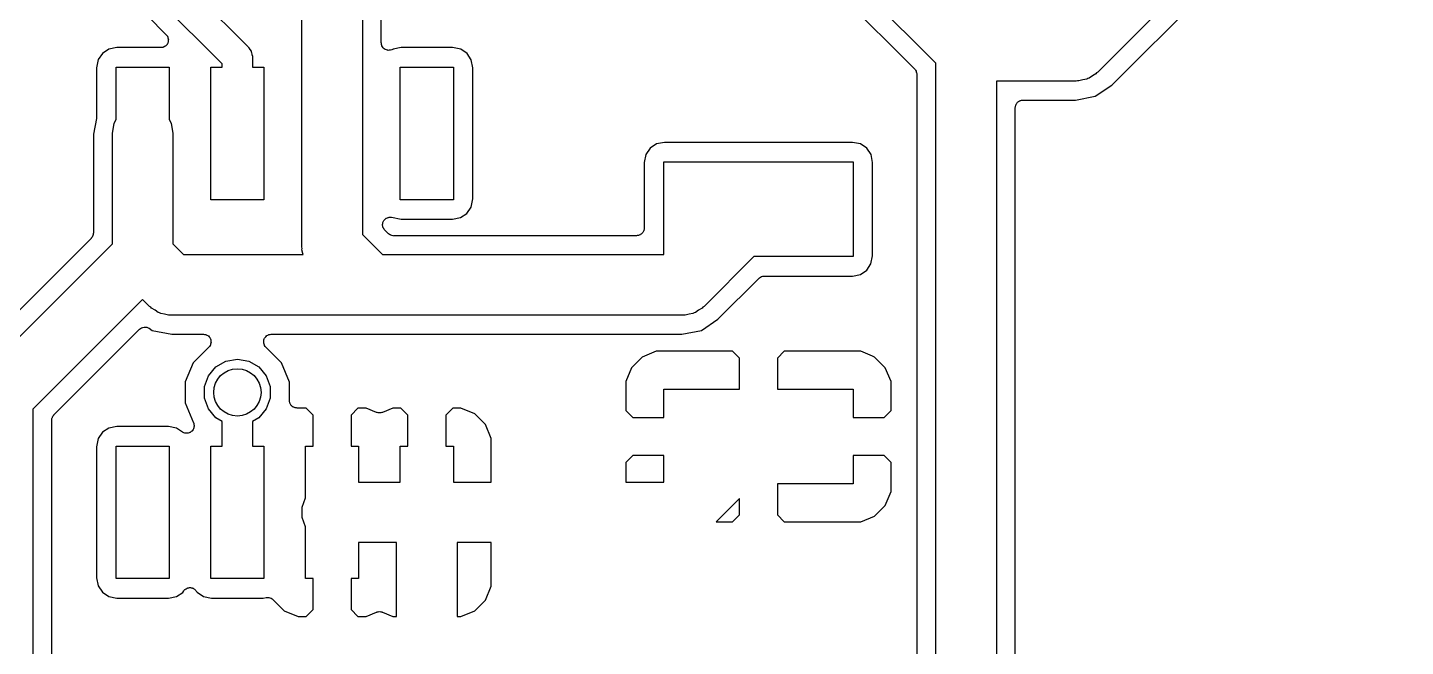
# Model space of a CAD drawing. Extents: x 51 to 137, y -158 to -25.
# Drawn here: x 106.03 to 124.5, y -98.07 to -89.78 of the extents above; entities that cross this region are included whole.
import ezdxf

# ---------------------------------------------------------------- set-up
doc = ezdxf.new("R2010")
doc.units = 0
doc.header["$MEASUREMENT"] = 0
doc.layers.add('BLACK', color=7, linetype='CONTINUOUS')

msp = doc.modelspace()

# ---------------------------------------------------------------- linework, layer by layer
at = {"layer": 'Black'}
for p, q in [((134.247, -76.5012), (120.373, -90.3755)), ((120.56, -90.548), (134.42, -76.6879)), ((109.703, -92.7202), (109.703, -87.6402)), ((110.515, -88.0212), (110.515, -92.5519)), ((118.202, -90.2564), (116.172, -88.2265)), ((110.769, -89.982), (110.769, -88.3838)), ((115.999, -88.4131), (117.918, -90.3319)), ((108.153, -89.207), (108.983, -90.0365)), ((108.636, -90.2644), (107.806, -89.4349)), ((107.634, -89.6216), (107.885, -89.8728)), ((107.885, -89.8728), (107.893, -89.8837)), ((107.893, -89.8837), (107.901, -89.8938)), ((107.901, -89.8938), (107.903, -89.898)), ((107.903, -89.898), (107.905, -89.9017)), ((107.905, -89.9017), (107.909, -89.9145)), ((107.909, -89.9145), (107.913, -89.927)), ((107.913, -89.927), (107.913, -89.9315)), ((107.913, -89.9315), (107.914, -89.9358)), ((107.914, -89.9358), (107.913, -89.949)), ((107.913, -89.949), (107.913, -89.9623)), ((107.031, -90.123), (106.974, -90.2074)), ((107.117, -90.0669), (107.031, -90.123)), ((107.223, -90.0462), (107.117, -90.0669)), ((107.813, -90.0462), (107.223, -90.0462)), ((107.826, -90.0439), (107.813, -90.0462)), ((107.839, -90.0428), (107.826, -90.0439)), ((107.844, -90.0409), (107.839, -90.0428)), ((107.848, -90.0401), (107.844, -90.0409)), ((107.859, -90.0335), (107.848, -90.0401)), ((107.871, -90.0279), (107.859, -90.0335)), ((107.875, -90.0247), (107.871, -90.0279)), ((107.878, -90.0225), (107.875, -90.0247)), ((107.887, -90.0123), (107.878, -90.0225)), ((107.896, -90.0029), (107.887, -90.0123)), ((107.898, -89.9989), (107.896, -90.0029)), ((107.901, -89.9954), (107.898, -89.9989)), ((107.906, -89.983), (107.901, -89.9954)), ((107.911, -89.9709), (107.906, -89.983)), ((107.912, -89.9665), (107.911, -89.9709)), ((107.913, -89.9623), (107.912, -89.9665)), ((108.983, -90.0365), (108.988, -90.0438)), ((108.988, -90.0438), (108.995, -90.0496)), ((108.995, -90.0496), (109.008, -90.0726)), ((109.008, -90.0726), (109.023, -90.0943)), ((109.023, -90.0943), (109.025, -90.103)), ((109.025, -90.103), (109.03, -90.1107)), ((109.03, -90.1107), (109.035, -90.1369)), ((109.035, -90.1369), (109.041, -90.1625)), ((110.77, -89.9849), (110.769, -89.982)), ((110.77, -89.9878), (110.77, -89.9849)), ((110.773, -90.0022), (110.77, -89.9878)), ((110.776, -90.0167), (110.773, -90.0022)), ((110.777, -90.0193), (110.776, -90.0167)), ((110.778, -90.0222), (110.777, -90.0193)), ((110.786, -90.0345), (110.778, -90.0222)), ((110.793, -90.0473), (110.786, -90.0345)), ((110.795, -90.0492), (110.793, -90.0473)), ((110.797, -90.0517), (110.795, -90.0492)), ((110.809, -90.0605), (110.797, -90.0517)), ((110.82, -90.07), (110.809, -90.0605)), ((110.823, -90.071), (110.82, -90.07)), ((110.825, -90.0728), (110.823, -90.071)), ((110.839, -90.077), (110.825, -90.0728)), ((110.853, -90.082), (110.839, -90.077)), ((110.856, -90.082), (110.853, -90.082)), ((110.859, -90.0829), (110.856, -90.082)), ((110.874, -90.082), (110.859, -90.0829)), ((110.889, -90.082), (110.874, -90.082)), ((110.891, -90.081), (110.889, -90.082)), ((110.894, -90.0809), (110.891, -90.081)), ((110.908, -90.075), (110.894, -90.0809)), ((110.922, -90.07), (110.908, -90.075)), ((110.924, -90.0681), (110.922, -90.07)), ((110.927, -90.0669), (110.924, -90.0681)), ((111.033, -90.0462), (110.927, -90.0669)), ((110.927, -90.0669), (110.927, -90.0669)), ((111.725, -90.0462), (111.033, -90.0462)), ((111.834, -90.0683), (111.725, -90.0462)), ((111.919, -90.1253), (111.834, -90.0683)), ((111.975, -90.2106), (111.919, -90.1253)), ((106.974, -90.2074), (106.952, -90.3173)), ((106.952, -90.3173), (106.952, -90.9758)), ((107.213, -91.0117), (107.213, -90.3072)), ((107.213, -90.3072), (107.925, -90.3072)), ((107.925, -90.3072), (107.925, -91.0117)), ((108.483, -92.0852), (108.483, -90.3072)), ((108.483, -90.3072), (108.636, -90.3072)), ((108.636, -90.3072), (108.636, -90.2644)), ((109.041, -90.1625), (109.041, -90.1714)), ((109.041, -90.1714), (109.042, -90.1802)), ((109.042, -90.1802), (109.042, -90.3072)), ((109.042, -90.3072), (109.195, -90.3072)), ((109.195, -90.3072), (109.195, -92.0852)), ((111.023, -92.0852), (111.023, -90.3072)), ((111.023, -90.3072), (111.735, -90.3072)), ((111.735, -90.3072), (111.735, -92.0852)), ((111.996, -90.317), (111.975, -90.2106)), ((111.996, -92.0751), (111.996, -90.317)), ((118.202, -100.436), (118.202, -90.2564)), ((117.918, -90.3319), (117.92, -90.3355)), ((117.92, -90.3355), (117.924, -90.3384)), ((117.924, -90.3384), (117.93, -90.3499)), ((117.93, -90.3499), (117.938, -90.3608)), ((117.938, -90.3608), (117.939, -90.3651)), ((117.939, -90.3651), (117.941, -90.369)), ((117.941, -90.369), (117.944, -90.3821)), ((117.944, -90.3821), (117.947, -90.3949)), ((117.947, -90.3949), (117.947, -90.3993)), ((117.947, -90.3993), (117.948, -90.4037)), ((117.948, -90.4037), (117.948, -100.289)), ((120.086, -90.4945), (119.014, -90.4945)), ((119.014, -90.4945), (119.014, -100.604)), ((120.103, -90.4914), (120.086, -90.4945)), ((120.121, -90.493), (120.103, -90.4914)), ((120.172, -90.4792), (120.121, -90.493)), ((120.225, -90.47), (120.172, -90.4792)), ((120.24, -90.4611), (120.225, -90.47)), ((120.257, -90.4564), (120.24, -90.4611)), ((120.301, -90.426), (120.257, -90.4564)), ((120.347, -90.3994), (120.301, -90.426)), ((120.358, -90.3857), (120.347, -90.3994)), ((120.373, -90.3755), (120.358, -90.3857)), ((120.338, -90.6964), (120.56, -90.548)), ((119.268, -90.8501), (119.27, -90.8413)), ((119.268, -100.594), (119.268, -90.8501)), ((119.27, -90.8325), (119.273, -90.8241)), ((119.27, -90.8413), (119.27, -90.8325)), ((119.273, -90.8241), (119.275, -90.8154)), ((119.275, -90.8154), (119.279, -90.8077)), ((119.279, -90.8077), (119.282, -90.7993)), ((119.282, -90.7993), (119.288, -90.7925)), ((119.288, -90.7925), (119.292, -90.7848)), ((119.292, -90.7848), (119.299, -90.7791)), ((119.299, -90.7791), (119.305, -90.7723)), ((119.305, -90.7723), (119.312, -90.7678)), ((119.312, -90.7678), (119.319, -90.7621)), ((119.319, -90.7621), (119.328, -90.7591)), ((119.328, -90.7591), (119.335, -90.7546)), ((119.335, -90.7546), (119.344, -90.7531)), ((119.344, -90.7531), (119.352, -90.75)), ((119.352, -90.75), (119.361, -90.75)), ((119.361, -90.75), (119.37, -90.7485)), ((119.37, -90.7485), (120.076, -90.7485)), ((120.076, -90.7485), (120.338, -90.6964)), ((106.95, -90.9957), (106.909, -91.2062)), ((106.951, -90.9857), (106.95, -90.9957)), ((106.952, -90.9758), (106.951, -90.9857)), ((107.163, -91.1962), (107.187, -91.0572)), ((107.187, -91.0572), (107.213, -91.0117)), ((107.925, -91.0117), (107.951, -91.0572)), ((107.951, -91.0572), (107.975, -91.1962)), ((106.909, -91.2062), (106.909, -92.5316)), ((107.163, -92.6789), (107.163, -91.1962)), ((107.975, -91.1962), (107.975, -92.6789)), ((114.372, -91.393), (114.315, -91.4774)), ((114.457, -91.3369), (114.372, -91.393)), ((114.564, -91.3162), (114.457, -91.3369)), ((117.084, -91.3162), (114.564, -91.3162)), ((117.194, -91.3383), (117.084, -91.3162)), ((117.278, -91.3953), (117.194, -91.3383)), ((117.334, -91.4806), (117.278, -91.3953)), ((114.315, -91.4774), (114.293, -91.5873)), ((114.293, -91.5873), (114.293, -92.4662)), ((114.554, -92.8218), (114.554, -91.5772)), ((114.554, -91.5772), (117.094, -91.5772)), ((117.094, -91.5772), (117.094, -92.8472)), ((117.355, -91.587), (117.334, -91.4806)), ((117.355, -92.8371), (117.355, -91.587)), ((109.195, -92.0852), (108.483, -92.0852)), ((111.735, -92.0852), (111.023, -92.0852)), ((111.974, -92.185), (111.996, -92.0751)), ((110.808, -92.3581), (110.811, -92.3533)), ((110.811, -92.3533), (110.82, -92.3457)), ((110.82, -92.3457), (110.829, -92.3371)), ((110.829, -92.3371), (110.834, -92.3348)), ((110.834, -92.3348), (110.838, -92.3312)), ((110.838, -92.3312), (110.85, -92.3273)), ((110.85, -92.3273), (110.861, -92.3222)), ((110.861, -92.3222), (110.866, -92.3217)), ((110.866, -92.3217), (110.872, -92.3199)), ((110.872, -92.3199), (110.884, -92.3202)), ((110.884, -92.3202), (110.896, -92.3192)), ((110.896, -92.3192), (110.901, -92.3206)), ((110.901, -92.3206), (110.907, -92.3208)), ((110.907, -92.3208), (111.033, -92.3462)), ((111.033, -92.3462), (111.725, -92.3462)), ((111.725, -92.3462), (111.831, -92.3255)), ((111.831, -92.3255), (111.917, -92.2694)), ((111.917, -92.2694), (111.974, -92.185)), ((106.908, -92.5404), (106.905, -92.5532)), ((106.909, -92.5316), (106.908, -92.536)), ((106.908, -92.536), (106.908, -92.5404)), ((110.785, -92.418), (110.788, -92.4061)), ((110.786, -92.4236), (110.785, -92.418)), ((110.786, -92.4292), (110.786, -92.4236)), ((110.789, -92.4409), (110.786, -92.4292)), ((110.788, -92.4061), (110.789, -92.3941)), ((110.789, -92.3941), (110.791, -92.3889)), ((110.791, -92.4529), (110.789, -92.4409)), ((110.791, -92.3889), (110.792, -92.3834)), ((110.793, -92.4578), (110.791, -92.4529)), ((110.792, -92.3834), (110.798, -92.3731)), ((110.795, -92.4633), (110.793, -92.4578)), ((110.802, -92.4732), (110.795, -92.4633)), ((110.798, -92.3731), (110.804, -92.3621)), ((110.807, -92.4838), (110.802, -92.4732)), ((110.804, -92.3621), (110.808, -92.3581)), ((110.812, -92.4876), (110.807, -92.4838)), ((110.815, -92.4922), (110.812, -92.4876)), ((110.861, -92.538), (110.815, -92.4922)), ((110.864, -92.5406), (110.861, -92.538)), ((110.867, -92.544), (110.864, -92.5406)), ((114.262, -92.5372), (114.257, -92.544)), ((114.269, -92.5315), (114.262, -92.5372)), ((114.274, -92.5238), (114.269, -92.5315)), ((114.279, -92.517), (114.274, -92.5238)), ((114.282, -92.5086), (114.279, -92.517)), ((114.287, -92.5009), (114.282, -92.5086)), ((114.288, -92.4922), (114.287, -92.5009)), ((114.291, -92.4838), (114.288, -92.4922)), ((114.293, -92.4662), (114.291, -92.475)), ((114.291, -92.475), (114.291, -92.4838)), ((106.879, -92.6034), (105.23, -94.2524)), ((105.402, -94.439), (107.163, -92.6789)), ((106.881, -92.5997), (106.879, -92.6034)), ((106.885, -92.5969), (106.881, -92.5997)), ((106.891, -92.5854), (106.885, -92.5969)), ((106.899, -92.5745), (106.891, -92.5854)), ((106.9, -92.5702), (106.899, -92.5745)), ((106.902, -92.5663), (106.9, -92.5702)), ((106.905, -92.5532), (106.902, -92.5663)), ((107.975, -92.6789), (108.118, -92.8218)), ((109.706, -92.7378), (109.703, -92.7202)), ((110.515, -92.5519), (110.785, -92.8218)), ((110.879, -92.5507), (110.867, -92.544)), ((110.89, -92.5583), (110.879, -92.5507)), ((110.894, -92.5594), (110.89, -92.5583)), ((110.898, -92.5617), (110.894, -92.5594)), ((110.911, -92.564), (110.898, -92.5617)), ((110.924, -92.5674), (110.911, -92.564)), ((110.928, -92.567), (110.924, -92.5674)), ((110.933, -92.5678), (110.928, -92.567)), ((114.191, -92.5678), (110.933, -92.5678)), ((114.2, -92.5663), (114.191, -92.5678)), ((114.209, -92.5663), (114.2, -92.5663)), ((114.217, -92.5632), (114.209, -92.5663)), ((114.226, -92.5617), (114.217, -92.5632)), ((114.234, -92.5572), (114.226, -92.5617)), ((114.242, -92.5542), (114.234, -92.5572)), ((114.249, -92.5485), (114.242, -92.5542)), ((114.257, -92.544), (114.249, -92.5485)), ((108.118, -92.8218), (109.721, -92.8218)), ((109.704, -92.7556), (109.706, -92.7378)), ((109.718, -92.8069), (109.704, -92.7556)), ((109.721, -92.8218), (109.718, -92.8069)), ((110.785, -92.8218), (114.554, -92.8218)), ((115.764, -92.8472), (115.095, -93.5156)), ((117.094, -92.8472), (115.764, -92.8472)), ((117.333, -92.947), (117.355, -92.8371)), ((117.084, -93.1082), (117.191, -93.0875)), ((117.191, -93.0875), (117.276, -93.0314)), ((117.276, -93.0314), (117.333, -92.947)), ((115.282, -93.6881), (115.832, -93.1379)), ((115.832, -93.1379), (115.836, -93.1354)), ((115.836, -93.1354), (115.839, -93.1319)), ((115.839, -93.1319), (115.85, -93.1253)), ((115.85, -93.1253), (115.861, -93.1177)), ((115.861, -93.1177), (115.865, -93.1165)), ((115.865, -93.1165), (115.869, -93.1143)), ((115.869, -93.1143), (115.882, -93.112)), ((115.882, -93.112), (115.895, -93.1086)), ((115.895, -93.1086), (115.9, -93.1089)), ((115.9, -93.1089), (115.904, -93.1082)), ((115.904, -93.1082), (117.084, -93.1082)), ((107.569, -93.4219), (106.096, -94.8947)), ((107.663, -93.5156), (107.569, -93.4219)), ((107.677, -93.5258), (107.663, -93.5156)), ((107.689, -93.5395), (107.677, -93.5258)), ((107.735, -93.5661), (107.689, -93.5395)), ((107.778, -93.5965), (107.735, -93.5661)), ((107.796, -93.6011), (107.778, -93.5965)), ((107.811, -93.6101), (107.796, -93.6011)), ((107.863, -93.6193), (107.811, -93.6101)), ((107.915, -93.6331), (107.863, -93.6193)), ((107.932, -93.6315), (107.915, -93.6331)), ((107.95, -93.6346), (107.932, -93.6315)), ((114.808, -93.6346), (107.95, -93.6346)), ((114.826, -93.6315), (114.808, -93.6346)), ((114.843, -93.6331), (114.826, -93.6315)), ((114.895, -93.6193), (114.843, -93.6331)), ((114.947, -93.6101), (114.895, -93.6193)), ((114.962, -93.6011), (114.947, -93.6101)), ((114.98, -93.5965), (114.962, -93.6011)), ((115.023, -93.5661), (114.98, -93.5965)), ((115.069, -93.5395), (115.023, -93.5661)), ((115.081, -93.5258), (115.069, -93.5395)), ((115.095, -93.5156), (115.081, -93.5258)), ((106.38, -94.9702), (107.529, -93.8216)), ((107.529, -93.8216), (107.542, -93.8121)), ((107.542, -93.8121), (107.555, -93.8023)), ((107.555, -93.8023), (107.557, -93.802)), ((107.557, -93.8014), (107.573, -93.7971)), ((107.557, -93.802), (107.557, -93.8014)), ((107.573, -93.7971), (107.589, -93.7924)), ((107.589, -93.7924), (107.59, -93.7925)), ((107.59, -93.7925), (107.592, -93.7922)), ((107.592, -93.7922), (107.608, -93.7937)), ((107.608, -93.7937), (107.625, -93.7947)), ((107.625, -93.7947), (107.626, -93.7952)), ((107.626, -93.7952), (107.627, -93.7953)), ((107.627, -93.7953), (107.642, -93.8023)), ((107.642, -93.8023), (107.657, -93.809)), ((107.657, -93.809), (107.698, -93.8365)), ((115.06, -93.8365), (115.282, -93.6881)), ((107.698, -93.8365), (107.96, -93.8886)), ((107.96, -93.8886), (108.385, -93.8886)), ((108.385, -93.8886), (108.398, -93.8909)), ((108.398, -93.8909), (108.412, -93.8921)), ((108.412, -93.8921), (108.416, -93.894)), ((108.416, -93.894), (108.42, -93.8947)), ((108.42, -93.8947), (108.432, -93.9014)), ((108.432, -93.9014), (108.444, -93.907)), ((108.444, -93.907), (108.447, -93.9102)), ((108.447, -93.9102), (108.451, -93.9124)), ((108.451, -93.9124), (108.459, -93.9226)), ((108.459, -93.9226), (108.469, -93.932)), ((108.469, -93.932), (108.471, -93.936)), ((108.471, -93.936), (108.473, -93.9394)), ((108.473, -93.9394), (108.478, -93.9519)), ((108.478, -93.9519), (108.484, -93.964)), ((108.485, -94.0078), (108.481, -94.0204)), ((108.484, -93.964), (108.484, -93.9684)), ((108.484, -93.9684), (108.485, -93.9726)), ((108.485, -93.9726), (108.485, -93.9859)), ((108.485, -93.9859), (108.487, -93.9991)), ((108.487, -93.9991), (108.485, -94.0034)), ((108.485, -94.0034), (108.485, -94.0078)), ((109.192, -93.999), (109.193, -93.9858)), ((109.193, -94.0033), (109.192, -93.999)), ((109.193, -93.9726), (109.194, -93.9683)), ((109.193, -93.9858), (109.193, -93.9726)), ((109.193, -94.0078), (109.193, -94.0033)), ((109.197, -94.0203), (109.193, -94.0078)), ((109.194, -93.9683), (109.195, -93.9638)), ((109.195, -93.9638), (109.2, -93.9518)), ((109.2, -93.9518), (109.205, -93.9394)), ((109.205, -93.9394), (109.208, -93.9359)), ((109.208, -93.9359), (109.21, -93.9319)), ((109.21, -93.9319), (109.219, -93.9225)), ((109.219, -93.9225), (109.228, -93.9124)), ((109.228, -93.9124), (109.232, -93.9101)), ((109.232, -93.9101), (109.235, -93.9069)), ((109.235, -93.9069), (109.247, -93.9013)), ((109.247, -93.9013), (109.258, -93.8947)), ((109.258, -93.8947), (109.263, -93.8939)), ((109.263, -93.8939), (109.267, -93.892)), ((109.267, -93.892), (109.28, -93.8909)), ((109.28, -93.8909), (109.293, -93.8886)), ((109.293, -93.8886), (114.798, -93.8886)), ((114.798, -93.8886), (115.06, -93.8365)), ((108.457, -94.0621), (108.247, -94.2717)), ((108.465, -94.0512), (108.457, -94.0621)), ((108.473, -94.041), (108.465, -94.0512)), ((108.475, -94.0368), (108.473, -94.041)), ((108.477, -94.0332), (108.475, -94.0368)), ((108.481, -94.0204), (108.477, -94.0332)), ((109.201, -94.0331), (109.197, -94.0203)), ((109.203, -94.0368), (109.201, -94.0331)), ((109.205, -94.041), (109.203, -94.0368)), ((109.214, -94.0511), (109.205, -94.041)), ((109.221, -94.062), (109.214, -94.0511)), ((109.432, -94.2728), (109.221, -94.062)), ((114.266, -94.1945), (114.123, -94.3374)), ((114.453, -94.1172), (114.266, -94.1945)), ((115.477, -94.1172), (114.453, -94.1172)), ((115.57, -94.2101), (115.477, -94.1172)), ((116.171, -94.1172), (116.078, -94.2101)), ((117.195, -94.1172), (116.171, -94.1172)), ((117.355, -94.1834), (117.195, -94.1172)), ((117.382, -94.1945), (117.355, -94.1834)), ((117.525, -94.3374), (117.382, -94.1945)), ((108.247, -94.2717), (108.141, -94.5283)), ((108.453, -94.4448), (108.552, -94.3261)), ((108.552, -94.3261), (108.686, -94.2486)), ((108.686, -94.2486), (108.839, -94.2217)), ((108.839, -94.2217), (108.992, -94.2486)), ((108.992, -94.2486), (109.126, -94.3261)), ((109.126, -94.3261), (109.225, -94.4448)), ((109.538, -94.5296), (109.432, -94.2728)), ((114.123, -94.3374), (114.046, -94.5242)), ((115.57, -94.6252), (115.57, -94.2101)), ((116.078, -94.2101), (116.078, -94.6252)), ((117.602, -94.5242), (117.525, -94.3374)), ((108.141, -94.5283), (108.14, -94.8062)), ((108.4, -94.5904), (108.453, -94.4448)), ((109.225, -94.4448), (109.278, -94.5904)), ((109.537, -94.7775), (109.538, -94.5296)), ((114.046, -94.5242), (114.046, -94.9133)), ((117.602, -94.9133), (117.602, -94.5242)), ((108.4, -94.7454), (108.4, -94.5904)), ((108.453, -94.891), (108.4, -94.7454)), ((109.278, -94.7454), (109.225, -94.891)), ((109.278, -94.5904), (109.278, -94.7454)), ((114.554, -95.0062), (114.554, -94.6252)), ((114.554, -94.6252), (115.57, -94.6252)), ((116.078, -94.6252), (117.094, -94.6252)), ((117.094, -94.6252), (117.094, -95.0062)), ((106.096, -94.8947), (106.096, -98.6634)), ((108.14, -94.8062), (108.252, -95.0774)), ((108.552, -95.0097), (108.453, -94.891)), ((109.225, -94.891), (109.126, -95.0097)), ((109.539, -94.7863), (109.537, -94.7775)), ((109.539, -94.7952), (109.539, -94.7863)), ((109.542, -94.8036), (109.539, -94.7952)), ((109.544, -94.8123), (109.542, -94.8036)), ((109.548, -94.82), (109.544, -94.8123)), ((109.551, -94.8284), (109.548, -94.82)), ((109.557, -94.8352), (109.551, -94.8284)), ((109.561, -94.8428), (109.557, -94.8352)), ((109.568, -94.8486), (109.561, -94.8428)), ((109.574, -94.8554), (109.568, -94.8486)), ((109.581, -94.8599), (109.574, -94.8554)), ((109.588, -94.8655), (109.581, -94.8599)), ((109.597, -94.8686), (109.588, -94.8655)), ((109.604, -94.8731), (109.597, -94.8686)), ((109.613, -94.8746), (109.604, -94.8731)), ((109.621, -94.8776), (109.613, -94.8746)), ((109.63, -94.8776), (109.621, -94.8776)), ((109.639, -94.8792), (109.63, -94.8776)), ((109.762, -94.8792), (109.639, -94.8792)), ((109.855, -94.9721), (109.762, -94.8792)), ((110.456, -94.8792), (110.363, -94.9721)), ((110.566, -94.8792), (110.456, -94.8792)), ((110.705, -94.937), (110.566, -94.8792)), ((110.709, -94.9379), (110.705, -94.937)), ((110.713, -94.94), (110.709, -94.9379)), ((110.727, -94.9417), (110.713, -94.94)), ((110.74, -94.9446), (110.727, -94.9417)), ((110.761, -94.9417), (110.748, -94.9446)), ((110.775, -94.94), (110.761, -94.9417)), ((110.779, -94.9379), (110.775, -94.94)), ((110.783, -94.937), (110.779, -94.9379)), ((110.922, -94.8792), (110.783, -94.937)), ((111.032, -94.8792), (110.922, -94.8792)), ((111.125, -94.9721), (111.032, -94.8792)), ((111.726, -94.8792), (111.633, -94.9721)), ((111.836, -94.8792), (111.726, -94.8792)), ((112.022, -94.9565), (111.836, -94.8792)), ((114.046, -94.9133), (114.139, -95.0062)), ((117.509, -95.0062), (117.602, -94.9133)), ((106.35, -95.042), (106.351, -95.0376)), ((106.35, -98.6534), (106.35, -95.042)), ((106.351, -95.0332), (106.354, -95.0204)), ((106.351, -95.0376), (106.351, -95.0332)), ((106.354, -95.0204), (106.356, -95.0073)), ((106.356, -95.0073), (106.359, -95.0034)), ((106.359, -95.0034), (106.36, -94.9991)), ((106.36, -94.9991), (106.367, -94.9882)), ((106.367, -94.9882), (106.374, -94.9767)), ((106.374, -94.9767), (106.377, -94.9738)), ((106.377, -94.9738), (106.38, -94.9702)), ((107.223, -95.1262), (107.117, -95.1469)), ((107.915, -95.1262), (107.223, -95.1262)), ((108.024, -95.1483), (107.915, -95.1262)), ((108.252, -95.0774), (108.254, -95.083)), ((108.254, -95.083), (108.256, -95.0882)), ((108.256, -95.0882), (108.257, -95.1002)), ((108.257, -95.1002), (108.26, -95.1119)), ((108.26, -95.1233), (108.257, -95.135)), ((108.26, -95.1119), (108.259, -95.1176)), ((108.259, -95.1176), (108.26, -95.1233)), ((108.636, -95.058), (108.552, -95.0097)), ((108.636, -95.3872), (108.636, -95.058)), ((109.126, -95.0097), (109.042, -95.058)), ((109.042, -95.058), (109.042, -95.3872)), ((109.855, -95.3872), (109.855, -94.9721)), ((110.363, -94.9721), (110.363, -95.3872)), ((110.744, -94.944), (110.74, -94.9446)), ((110.748, -94.9446), (110.744, -94.944)), ((111.125, -95.3872), (111.125, -94.9721)), ((111.633, -94.9721), (111.633, -95.3872)), ((112.165, -95.0994), (112.022, -94.9565)), ((112.243, -95.2862), (112.165, -95.0994)), ((114.139, -95.0062), (114.554, -95.0062)), ((117.094, -95.0062), (117.509, -95.0062)), ((106.974, -95.2874), (106.952, -95.3973)), ((107.031, -95.203), (106.974, -95.2874)), ((107.117, -95.1469), (107.031, -95.203)), ((108.102, -95.2004), (108.024, -95.1483)), ((108.107, -95.2028), (108.102, -95.2004)), ((108.112, -95.2063), (108.107, -95.2028)), ((108.123, -95.2099), (108.112, -95.2063)), ((108.134, -95.2148), (108.123, -95.2099)), ((108.14, -95.2152), (108.134, -95.2148)), ((108.145, -95.2169), (108.14, -95.2152)), ((108.157, -95.2164), (108.145, -95.2169)), ((108.169, -95.2173), (108.157, -95.2164)), ((108.175, -95.2157), (108.169, -95.2173)), ((108.18, -95.2154), (108.175, -95.2157)), ((108.192, -95.2108), (108.18, -95.2154)), ((108.203, -95.2075), (108.192, -95.2108)), ((108.208, -95.2041), (108.203, -95.2075)), ((108.213, -95.2019), (108.208, -95.2041)), ((108.222, -95.1939), (108.213, -95.2019)), ((108.232, -95.1868), (108.222, -95.1939)), ((108.235, -95.182), (108.232, -95.1868)), ((108.239, -95.1781), (108.235, -95.182)), ((108.245, -95.1675), (108.239, -95.1781)), ((108.251, -95.1576), (108.245, -95.1675)), ((108.253, -95.152), (108.251, -95.1576)), ((108.255, -95.1468), (108.253, -95.152)), ((108.257, -95.135), (108.255, -95.1468)), ((112.243, -95.8698), (112.243, -95.2862)), ((106.952, -95.3973), (106.952, -97.1554)), ((107.213, -97.1652), (107.213, -95.3872)), ((107.213, -95.3872), (107.925, -95.3872)), ((107.925, -95.3872), (107.925, -97.1652)), ((108.483, -97.1652), (108.483, -95.3872)), ((108.483, -95.3872), (108.636, -95.3872)), ((109.042, -95.3872), (109.195, -95.3872)), ((109.195, -95.3872), (109.195, -97.1652)), ((109.753, -96.083), (109.753, -95.3872)), ((109.753, -95.3872), (109.855, -95.3872)), ((110.363, -95.3872), (110.465, -95.3872)), ((110.465, -95.3872), (110.465, -95.8698)), ((111.023, -95.8698), (111.023, -95.3872)), ((111.023, -95.3872), (111.125, -95.3872)), ((111.633, -95.3872), (111.735, -95.3872)), ((111.735, -95.3872), (111.735, -95.8698)), ((114.139, -95.5142), (114.046, -95.6071)), ((114.046, -95.6071), (114.046, -95.8698)), ((114.554, -95.5142), (114.139, -95.5142)), ((114.554, -95.8698), (114.554, -95.5142)), ((117.509, -95.5142), (117.094, -95.5142)), ((117.094, -95.5142), (117.094, -95.8952)), ((117.602, -95.6071), (117.509, -95.5142)), ((117.602, -95.9962), (117.602, -95.6071)), ((110.465, -95.8698), (111.023, -95.8698)), ((111.735, -95.8698), (112.243, -95.8698)), ((114.046, -95.8698), (114.554, -95.8698)), ((117.094, -95.8952), (116.078, -95.8952)), ((116.078, -95.8952), (116.078, -96.3103)), ((117.525, -96.183), (117.602, -95.9962)), ((109.709, -96.2056), (109.753, -96.083)), ((109.709, -96.3468), (109.709, -96.2056)), ((115.57, -96.0889), (115.256, -96.4032)), ((115.57, -96.3103), (115.57, -96.0889)), ((117.382, -96.3259), (117.525, -96.183)), ((109.753, -96.4694), (109.709, -96.3468)), ((115.256, -96.4032), (115.477, -96.4032)), ((115.477, -96.4032), (115.57, -96.3103)), ((116.078, -96.3103), (116.171, -96.4032)), ((116.171, -96.4032), (117.195, -96.4032)), ((117.195, -96.4032), (117.382, -96.3259)), ((109.753, -97.1652), (109.753, -96.4694)), ((110.973, -96.6826), (110.465, -96.6826)), ((110.465, -96.6826), (110.465, -97.1652)), ((110.973, -97.6732), (110.973, -96.6826)), ((111.785, -96.6826), (111.785, -97.6732)), ((112.243, -96.6826), (111.785, -96.6826)), ((112.243, -97.2662), (112.243, -96.6826)), ((106.952, -97.1554), (106.973, -97.2618)), ((106.973, -97.2618), (107.029, -97.3471)), ((107.925, -97.1652), (107.213, -97.1652)), ((108.107, -97.3494), (108.12, -97.3302)), ((108.12, -97.3302), (108.127, -97.3221)), ((108.127, -97.3221), (108.134, -97.3131)), ((108.134, -97.3131), (108.14, -97.3095)), ((108.14, -97.3095), (108.144, -97.3048)), ((108.144, -97.3048), (108.154, -97.2999)), ((108.154, -97.2999), (108.164, -97.2937)), ((108.164, -97.2937), (108.17, -97.2922)), ((108.17, -97.2922), (108.176, -97.2893)), ((108.176, -97.2893), (108.187, -97.2882)), ((108.187, -97.2882), (108.198, -97.2856)), ((108.198, -97.2856), (108.204, -97.2863)), ((108.204, -97.2863), (108.211, -97.2857)), ((108.211, -97.2857), (108.222, -97.2884)), ((108.222, -97.2884), (108.233, -97.2897)), ((108.233, -97.2897), (108.239, -97.2926)), ((108.239, -97.2926), (108.245, -97.2942)), ((108.245, -97.2942), (108.254, -97.3005)), ((108.254, -97.3005), (108.264, -97.3055)), ((108.264, -97.3055), (108.269, -97.3103)), ((108.269, -97.3103), (108.274, -97.3139)), ((108.274, -97.3139), (108.281, -97.323)), ((108.281, -97.323), (108.289, -97.3312)), ((108.289, -97.3312), (108.299, -97.3471)), ((109.195, -97.1652), (108.483, -97.1652)), ((109.855, -97.1652), (109.753, -97.1652)), ((109.855, -97.5803), (109.855, -97.1652)), ((110.465, -97.1652), (110.363, -97.1652)), ((110.363, -97.1652), (110.363, -97.5803)), ((112.165, -97.453), (112.243, -97.2662)), ((107.029, -97.3471), (107.114, -97.4041)), ((107.114, -97.4041), (107.223, -97.4262)), ((107.223, -97.4262), (107.915, -97.4262)), ((107.915, -97.4262), (108.021, -97.4055)), ((108.021, -97.4055), (108.107, -97.3494)), ((108.299, -97.3471), (108.384, -97.4041)), ((108.384, -97.4041), (108.493, -97.4262)), ((108.493, -97.4262), (109.185, -97.4262)), ((109.185, -97.4262), (109.225, -97.4184)), ((109.225, -97.4184), (109.239, -97.4182)), ((109.239, -97.4182), (109.253, -97.4169)), ((109.253, -97.4169), (109.257, -97.4179)), ((109.257, -97.4179), (109.26, -97.4178)), ((109.26, -97.4178), (109.274, -97.4224)), ((109.274, -97.4224), (109.287, -97.4261)), ((109.287, -97.4261), (109.29, -97.4281)), ((109.29, -97.4281), (109.294, -97.4293)), ((109.294, -97.4293), (109.305, -97.4382)), ((109.305, -97.4382), (109.316, -97.4463)), ((109.316, -97.4463), (109.466, -97.5959)), ((112.022, -97.5959), (112.165, -97.453)), ((109.466, -97.5959), (109.652, -97.6732)), ((109.652, -97.6732), (109.762, -97.6732)), ((109.762, -97.6732), (109.855, -97.5803)), ((110.363, -97.5803), (110.456, -97.6732)), ((110.456, -97.6732), (110.566, -97.6732)), ((110.566, -97.6732), (110.705, -97.6154)), ((110.705, -97.6154), (110.709, -97.6145)), ((110.709, -97.6145), (110.713, -97.6124)), ((110.713, -97.6124), (110.727, -97.6107)), ((110.727, -97.6107), (110.74, -97.6078)), ((110.74, -97.6078), (110.744, -97.6084)), ((110.744, -97.6084), (110.748, -97.6078)), ((110.748, -97.6078), (110.761, -97.6107)), ((110.761, -97.6107), (110.775, -97.6124)), ((110.775, -97.6124), (110.779, -97.6145)), ((110.779, -97.6145), (110.783, -97.6154)), ((110.783, -97.6154), (110.922, -97.6732)), ((110.922, -97.6732), (110.973, -97.6732)), ((111.785, -97.6732), (111.836, -97.6732)), ((111.836, -97.6732), (112.022, -97.5959))]:
    msp.add_line(p, q, dxfattribs=at)
msp.add_circle((108.839, -94.6679), 0.3175, dxfattribs=at)

doc.saveas('drawing.dxf')
